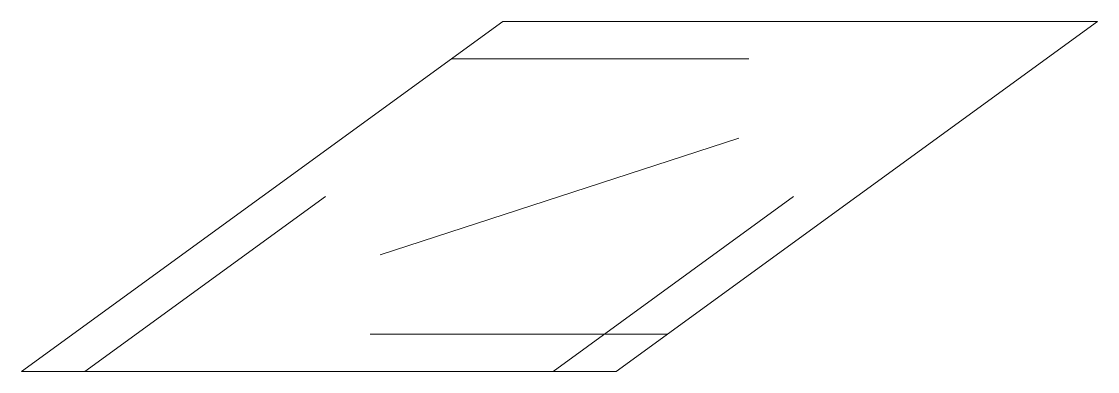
# Model space of a CAD drawing. Extents: x -51.8 to 20.6, y -7.6 to 15.9.
import ezdxf

# ---------------------------------------------------------------- set-up
doc = ezdxf.new("R2010")
doc.units = 0
doc.layers.add('s001-#def-active-grp', color=7, linetype='CONTINUOUS')

msp = doc.modelspace()

# ---------------------------------------------------------------- linework, layer by layer
at = {"layer": 's001-#def-active-grp', "color": 7, "linetype": 'CONTINUOUS', "lineweight": 13, "true_color": 0x000000}
for p, q in [((-22.865, 13.413), (-2.865, 13.413)), ((-27.664, 0.238), (-3.544, 8.075)), ((-47.531, -7.599), (-31.351, 4.157)), ((-16.038, -7.599), (0.143, 4.157)), ((-28.343, -5.099), (-8.343, -5.099))]:
    msp.add_line(p, q, dxfattribs=at)
msp.add_lwpolyline([(-51.784, -7.599), (-11.784, -7.599), (20.576, 15.913), (-19.424, 15.913), (-51.784, -7.599)], dxfattribs=at)

doc.saveas('drawing.dxf')
